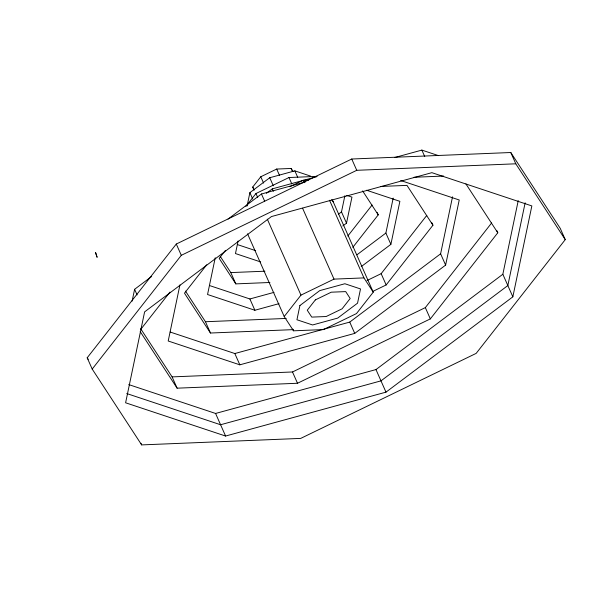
<?xml version="1.0" encoding="UTF-8"?>
<svg xmlns="http://www.w3.org/2000/svg" width="595" height="595" viewBox="0 0 595 595"><rect width="100%" height="100%" fill="white"/><g stroke="black" fill="none" stroke-linecap="round" stroke-linejoin="round"><path stroke-width="0.89" d="M132.127 301.115L134.604 289.296L151.666 276.482M179.928 284.923L168.207 341.002L239.83 364.824L354.739 333.386L445.618 265.102L459.228 199.98L400.71 180.516M215.234 257.754L207.551 294.51L254.883 310.255L279.01 303.651M238.097 240.975L235.471 253.559L260.662 261.941M247.096 205.989L249.885 192.654L269.743 177.734L294.845 170.862L310.501 176.068M342.794 225.966L346.506 223.177L341.5 211.894L344.884 195.71M346.506 223.177L351.95 197.116L346.736 195.383M361.225 266.634L390.885 244.352L385.88 233.062L393.191 198.098M390.885 244.352L399.877 201.311L366.572 190.236M445.618 265.102L440.612 253.812L452.527 196.826M512.845 296.831L531.848 205.922L431.866 172.669L271.461 216.558L144.607 311.877L125.605 402.785L225.587 436.038L385.984 392.15L512.845 296.831L502.842 274.258L518.238 200.619M525.14 202.813L507.847 285.541L380.986 380.86L220.581 424.748L126.735 393.54M87.197 357.781L176.291 244.039L351.749 159.014L510.785 152.513L560.245 228.354L565.25 239.636L476.156 353.385L300.706 438.403L141.662 444.904L92.203 369.071L87.197 357.781L88.209 359.328M92.203 369.071L181.297 255.322L356.747 170.304L515.791 163.804L565.25 239.636M140.807 329.31L169.954 292.093M254.095 190.244L252.697 187.083L260.781 176.76L276.697 169.047L291.134 168.459L293.127 171.516M245.891 206.376L255.954 193.531L288.984 177.526L317.105 176.38M206.74 264.775L184.487 293.194L210.466 333.022L293.067 329.645M225.408 250.443L219.191 258.386L235.821 283.882L269.929 282.484M284.209 316.533L300.973 295.127L334.003 279.122L363.939 277.902L373.243 292.175L356.479 313.58L323.449 329.585L293.514 330.813L284.209 316.533L247.557 233.828M347.8 236.051L372.106 205.022M352.805 247.334L378.234 214.869L377.163 212.445M367.041 280.505L381.15 273.663L426.801 215.383M372.872 291.394L386.155 284.953L432.944 225.215L431.873 222.79M140.732 328.79L172.104 376.895L292.502 371.972L425.336 307.608L491.634 222.954M140.167 331.549L177.109 388.178L297.507 383.262L430.334 318.898L497.784 232.786L496.713 230.369M228.078 219.064L261.458 193.985L305.369 181.973M266.352 193.338L272.287 188.875L316.51 176.775M338.533 214.126L341.5 211.894M356.963 254.794L385.88 233.062M170.192 332.04L234.832 353.534L349.741 322.096L440.612 253.812M128.751 384.586L215.583 413.458L375.981 369.569L502.842 274.258M289.839 186.711L303.13 180.27L308.664 180.04M394.983 157.452L421.862 150.096L438.53 155.637M209.559 285.555L249.885 298.965L274.005 292.368M414.031 177.265L443.669 176.053M380.978 186.443L406.965 185.38L432.944 225.215M220.232 256.363L230.815 272.592L264.931 271.201M185.484 291.096L205.461 321.731L286.21 318.437M237.42 244.582L255.664 250.651M465.907 183.907L497.784 232.786M362.615 190.913L378.234 214.869M331.757 199.615L333.23 201.869M252.697 187.083L253.693 188.615M510.785 152.513L515.791 163.804M421.862 150.096L424.718 156.544M425.336 307.608L430.334 318.898M351.749 159.014L356.747 170.304M381.15 273.663L386.155 284.953M332.516 200.255L373.243 292.175M329.526 200.255L363.939 277.902M303.13 180.27L304.201 182.687M294.845 170.862L297.708 177.31M291.134 168.459L292.532 171.613M375.981 369.569L385.984 392.15M288.984 177.526L291.84 183.981M302.587 208.228L334.003 279.122M349.741 322.096L354.739 333.386M276.697 169.047L279.501 175.361M269.743 177.734L273.313 185.796M272.287 188.875L273.365 191.292M260.781 176.76L263.578 183.074M261.458 193.985L264.678 201.244M255.954 193.531L257.739 197.562M267.319 219.168L300.973 295.127M249.885 192.654L252.741 199.102M292.77 329.124L293.514 330.813M292.502 371.972L297.507 383.262M249.885 298.965L254.883 310.255M230.815 272.592L235.821 283.882M234.832 353.534L239.83 364.824M176.291 244.039L181.297 255.322M205.461 321.731L210.466 333.022M215.583 413.458L225.587 436.038M134.604 289.296L137.103 294.942M172.104 376.895L177.109 388.178M140.948 443.29L141.662 444.904M95.609 252.652L97.067 257.181L95.609 252.652M299.91 305.533L296.935 319.76L312.583 324.967L337.692 318.094L357.543 303.175L360.518 288.947L344.869 283.741L319.76 290.613L299.91 305.533M315.35 299.902L307.265 310.226L311.75 317.105L326.186 316.518L342.103 308.805L350.187 298.482L345.702 291.602L331.266 292.19L315.35 299.902"/></g></svg>
